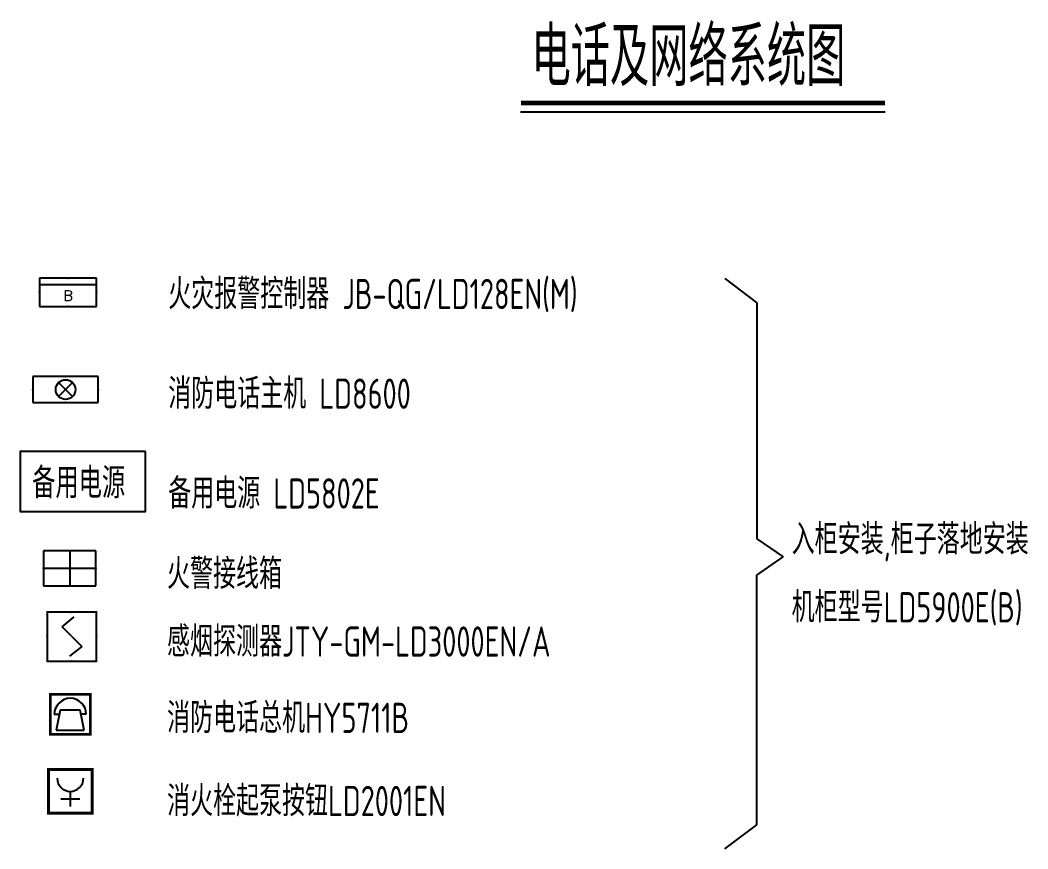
# Model space of a CAD drawing. Extents: x 6250600 to 6678662, y -692028 to -290561.
# Drawn here: x 6649514 to 6661045, y -363244 to -353755 of the extents above; entities that cross this region are included whole.
import ezdxf
from ezdxf.enums import TextEntityAlignment as Align

# ---------------------------------------------------------------- set-up
doc = ezdxf.new("R2010")
doc.units = 0
doc.header["$LTSCALE"] = 1000
doc.header["$MEASUREMENT"] = 0
doc.layers.get('0').update_dxf_attribs({"linetype": 'CONTINUOUS'})
for name, color, linetype in [('EQUIP-消防', 3, 'CONTINUOUS'), ('EQUIP-箱柜', 3, 'CONTINUOUS'), ('PUB_TEXT', 7, 'CONTINUOUS'), ('图名', 15, 'CONTINUOUS'), ('建筑底图', 251, 'CONTINUOUS'), ('电气', 7, 'CONTINUOUS')]:
    doc.layers.add(name, color=color, linetype=linetype)
doc.styles.add('_COMPLEX', font='COMPLEX', dxfattribs={"width": 0.6})
doc.styles.add('_TCH_LABEL', font='COMPLEX', dxfattribs={"bigfont": 'GBCBIG'})
doc.styles.add('SCEI', font='sceie.shx', dxfattribs={"width": 0.8, "height": 400, "bigfont": 'sceic.shx'})
doc.styles.add('sceie', font='sceie.shx', dxfattribs={"width": 0.7, "bigfont": 'sceic.shx'})
doc.styles.get("Standard").update_dxf_attribs({"font": 'GBENOR', "bigfont": 'GBCBIG'})

# ---------------------------------------------------------------- blocks, each defined once
blk = doc.blocks.new('$equip$00001762')
for p, q in [((-0.65, 0), (-0.65, -0.65)), ((0.65, 0), (-0.65, 0)), ((0.65, -0.65), (0.65, 0)), ((-0.65, -0.15), (0.65, -0.15)), ((-0.65, -0.65), (0.65, -0.65))]:
    blk.add_line(p, q)
for p in [(0, 0), (-0.65, -0.325), (0.65, -0.325), (0, -0.65)]:
    blk.add_point(p)
at = {"style": '_COMPLEX'}
blk.add_text('B', height=0.24, dxfattribs=at).set_placement((0, -0.4), align=Align.MIDDLE_CENTER)
at = {"flags": 9}
blk.add_attdef('A', (0, 0), '', height=0.00002, dxfattribs=at)
blk.add_attdef('B', text='', height=0.4, dxfattribs=at).set_placement((0.934, -0.35), align=Align.MIDDLE_CENTER)
blk = doc.blocks.new('$equip$00001651')
for p, q in [((0.75, 0), (-0.75, 0)), ((-0.75, 0), (-0.75, -1)), ((0, 0), (0, -1)), ((0.75, -1), (0.75, 0)), ((-0.75, -0.5), (0.75, -0.5)), ((-0.75, -1), (0.75, -1))]:
    blk.add_line(p, q)
for p in [(0, 0), (-0.75, -0.5), (0.75, -0.5), (0, -1)]:
    blk.add_point(p)
at = {"flags": 9}
blk.add_attdef('A', (0, 0), '', height=0.00002, dxfattribs=at)
blk.add_attdef('B', text='', height=0.4, dxfattribs=at).set_placement((1.134, -0.7), align=Align.MIDDLE_CENTER)
blk = doc.blocks.new('$equip$00001415')
for p, q in [((0.75, 0.6), (-0.75, 0.6)), ((-0.75, 0.6), (-0.75, 0)), ((0.75, 0), (0.75, 0.6)), ((-0.159, 0.459), (0.159, 0.141)), ((-0.159, 0.141), (0.159, 0.459)), ((-0.75, 0), (0.75, 0))]:
    blk.add_line(p, q)
blk.add_circle((0, 0.3), 0.225)
for p in [(0, 0.6), (-0.75, 0.3), (0.75, 0.3), (0, 0)]:
    blk.add_point(p)
at = {"style": '_TCH_LABEL', "flags": 9}
blk.add_attdef('A', (0, 0), '', height=0.00002, dxfattribs=at)
blk = doc.blocks.new('$Equip$00002649')
for p, q in [((-0.5, 0.5), (-0.5, -0.5)), ((0.5, 0.5), (-0.5, 0.5)), ((0.5, -0.5), (0.5, 0.5)), ((-0.2, 0.2), (0.05, 0.4)), ((0, 0), (-0.2, 0.2)), ((0, 0), (0.2, -0.2)), ((0.2, -0.2), (-0.05, -0.4)), ((-0.5, -0.5), (0.5, -0.5))]:
    blk.add_line(p, q)
at = {"const_width": 0.04}
blk.add_lwpolyline([(-0.5, 0.5), (0.5, 0.5), (0.5, -0.5), (-0.5, -0.5), (-0.5, 0.5), (0.5, 0.5)], dxfattribs=at)
for p in [(0, 0.5), (-0.5, 0), (0.5, 0), (0, -0.5)]:
    blk.add_point(p)
at = {"color": 7, "flags": 1}
for tag, height, p in [('A', 0.00002, (0, 0)), ('B', 0.4, (0.762, -0.208))]:
    blk.add_attdef(tag, text='', height=height, dxfattribs=at).set_placement(p, align=Align.MIDDLE_CENTER)
blk = doc.blocks.new('$equip$00002658')
for p, q in [((0.5, 1), (-0.5, 1)), ((-0.5, 1), (-0.5, 0)), ((0.5, 0), (0.5, 1)), ((-0.25, 0.6), (-0.35, 0.1)), ((0.25, 0.6), (-0.25, 0.6)), ((0.35, 0.1), (0.25, 0.6)), ((-0.4, 0.5), (-0.27, 0.5)), ((0.4, 0.5), (0.27, 0.5)), ((-0.5, 0), (0.5, 0)), ((-0.35, 0.1), (0.35, 0.1))]:
    blk.add_line(p, q)
at = {"const_width": 0.0667}
blk.add_lwpolyline([(-0.5, 1), (0.5, 1), (0.5, 0), (-0.5, 0), (-0.5, 1), (0.5, 1)], dxfattribs=at)
blk.add_arc((0, 0.5), 0.4, 0, 180)
for p in [(0, 1), (-0.5, 0.5), (0.5, 0.5), (0, 0)]:
    blk.add_point(p)
at = {"color": 7, "flags": 1}
for tag, height, p in [('B', 0.4, (0.762, 0.292)), ('A', 0.00002, (0, 0))]:
    blk.add_attdef(tag, text='', height=height, dxfattribs=at).set_placement(p, align=Align.MIDDLE_CENTER)
blk = doc.blocks.new('$equip$00002656')
for p, q in [((-0.5, 1), (-0.5, 0)), ((0.5, 1), (-0.5, 1)), ((0.5, 0), (0.5, 1)), ((0, 0.5), (0, 0.15)), ((-0.219, 0.331), (0.222, 0.331)), ((-0.5, 0), (0.5, 0))]:
    blk.add_line(p, q)
at = {"const_width": 0.0667}
blk.add_lwpolyline([(-0.5, 1), (0.5, 1), (0.5, 0), (-0.5, 0), (-0.5, 1), (0.5, 1)], dxfattribs=at)
blk.add_arc((0, 0.8), 0.3, 180, 0)
for p in [(0, 1), (-0.5, 0.5), (0.5, 0.5), (0, 0)]:
    blk.add_point(p)
at = {"color": 7, "flags": 1}
for tag, height, p in [('B', 0.4, (0.762, 0.292)), ('A', 0.00002, (0, 0))]:
    blk.add_attdef(tag, text='', height=height, dxfattribs=at).set_placement(p, align=Align.MIDDLE_CENTER)

msp = doc.modelspace()

# ---------------------------------------------------------------- linework, layer by layer
msp.add_lwpolyline([(6650947.6, -358693.6), (6649514, -358693.6), (6649514, -359381.6), (6650947.6, -359381.6)], close=True)
at = {"layer": '图名'}
msp.add_line((6655239, -354804.9), (6659410.5, -354804.9), dxfattribs=at)
at = {"layer": '图名', "const_width": 52.4}
msp.add_lwpolyline([(6655246.4, -354705.1), (6659411.1, -354705.1)], dxfattribs=at)
at = {"layer": '电气'}
for p, q in [((6657576.4, -356714.6), (6657945.4, -356991.1)), ((6657945.4, -356991.1), (6657945.4, -359695)), ((6657945.4, -359695), (6658245.3, -359902.4)), ((6657945.4, -360109.8), (6658245.3, -359902.4)), ((6657945.4, -362967.9), (6657945.4, -360109.8)), ((6657576.4, -363244.4), (6657945.4, -362967.9))]:
    msp.add_line(p, q, dxfattribs=at)

# ---------------------------------------------------------------- block references
at = {"layer": 'EQUIP-消防'}
for name, p, xscale, yscale, zscale in [('$equip$00001762', (6650061.6, -356709.1), 500, 500, 500), ('$equip$00001651', (6650081.1, -359831.2), 400, 400, 400), ('$Equip$00002649', (6650105.8, -360814.1, 1.1), 562.5, 562.5, 562.5), ('$equip$00002658', (6650088.1, -361932.6, 1.1), 457.6836959831417, 457.6836959831417, 457.6836959831417), ('$equip$00002656', (6650087.8, -362835.7), 500, 500, 500)]:
    msp.add_blockref(name, p, dxfattribs=dict(at, xscale=xscale, yscale=yscale, zscale=zscale))
at = {"layer": 'EQUIP-箱柜', "xscale": 500, "yscale": 500, "zscale": 500}
msp.add_blockref('$equip$00001415', (6650033.5, -358134.8), dxfattribs=at)

# ---------------------------------------------------------------- texts
at = {"color": 3, "style": 'sceie', "width": 0.8}
msp.add_text('备用电源', height=350, dxfattribs=at).set_placement((6649652, -359054.8), align=Align.MIDDLE_LEFT)
at = {"layer": 'PUB_TEXT', "style": 'SCEI', "width": 0.8}
for s, height, p in [('火灾报警控制器 JB-QG/LD128EN(M)', 346.361, (6651208.4, -357064)), ('消防电话主机 LD8600', 346.361, (6651208.4, -358205.9)), ('备用电源 LD5802E', 346.361, (6651208.4, -359347.7)), ('入柜安装,柜子落地安装', 346.361, (6658342.1, -359873.5)), ('火警接线箱', 346.36, (6651194.6, -360267.4)), ('机柜型号LD5900E(B)', 346.361, (6658342.1, -360651.4)), ('感烟探测器JTY-GM-LD3000EN/A ', 346.361, (6651194.6, -361043.7)), ('消防电话总机HY5711B', 346.361, (6651194.6, -361917.4)), ('消火栓起泵按钮LD2001EN', 346.361, (6651194.6, -362869.9))]:
    msp.add_text(s, height=height, dxfattribs=at).set_placement(p)
at = {"layer": '建筑底图', "color": 0, "style": 'sceie', "width": 0.7}
msp.add_text('电话及网络系统图', height=675.18, dxfattribs=at).set_placement((6655365.2, -354511.2))

doc.saveas('drawing.dxf')
